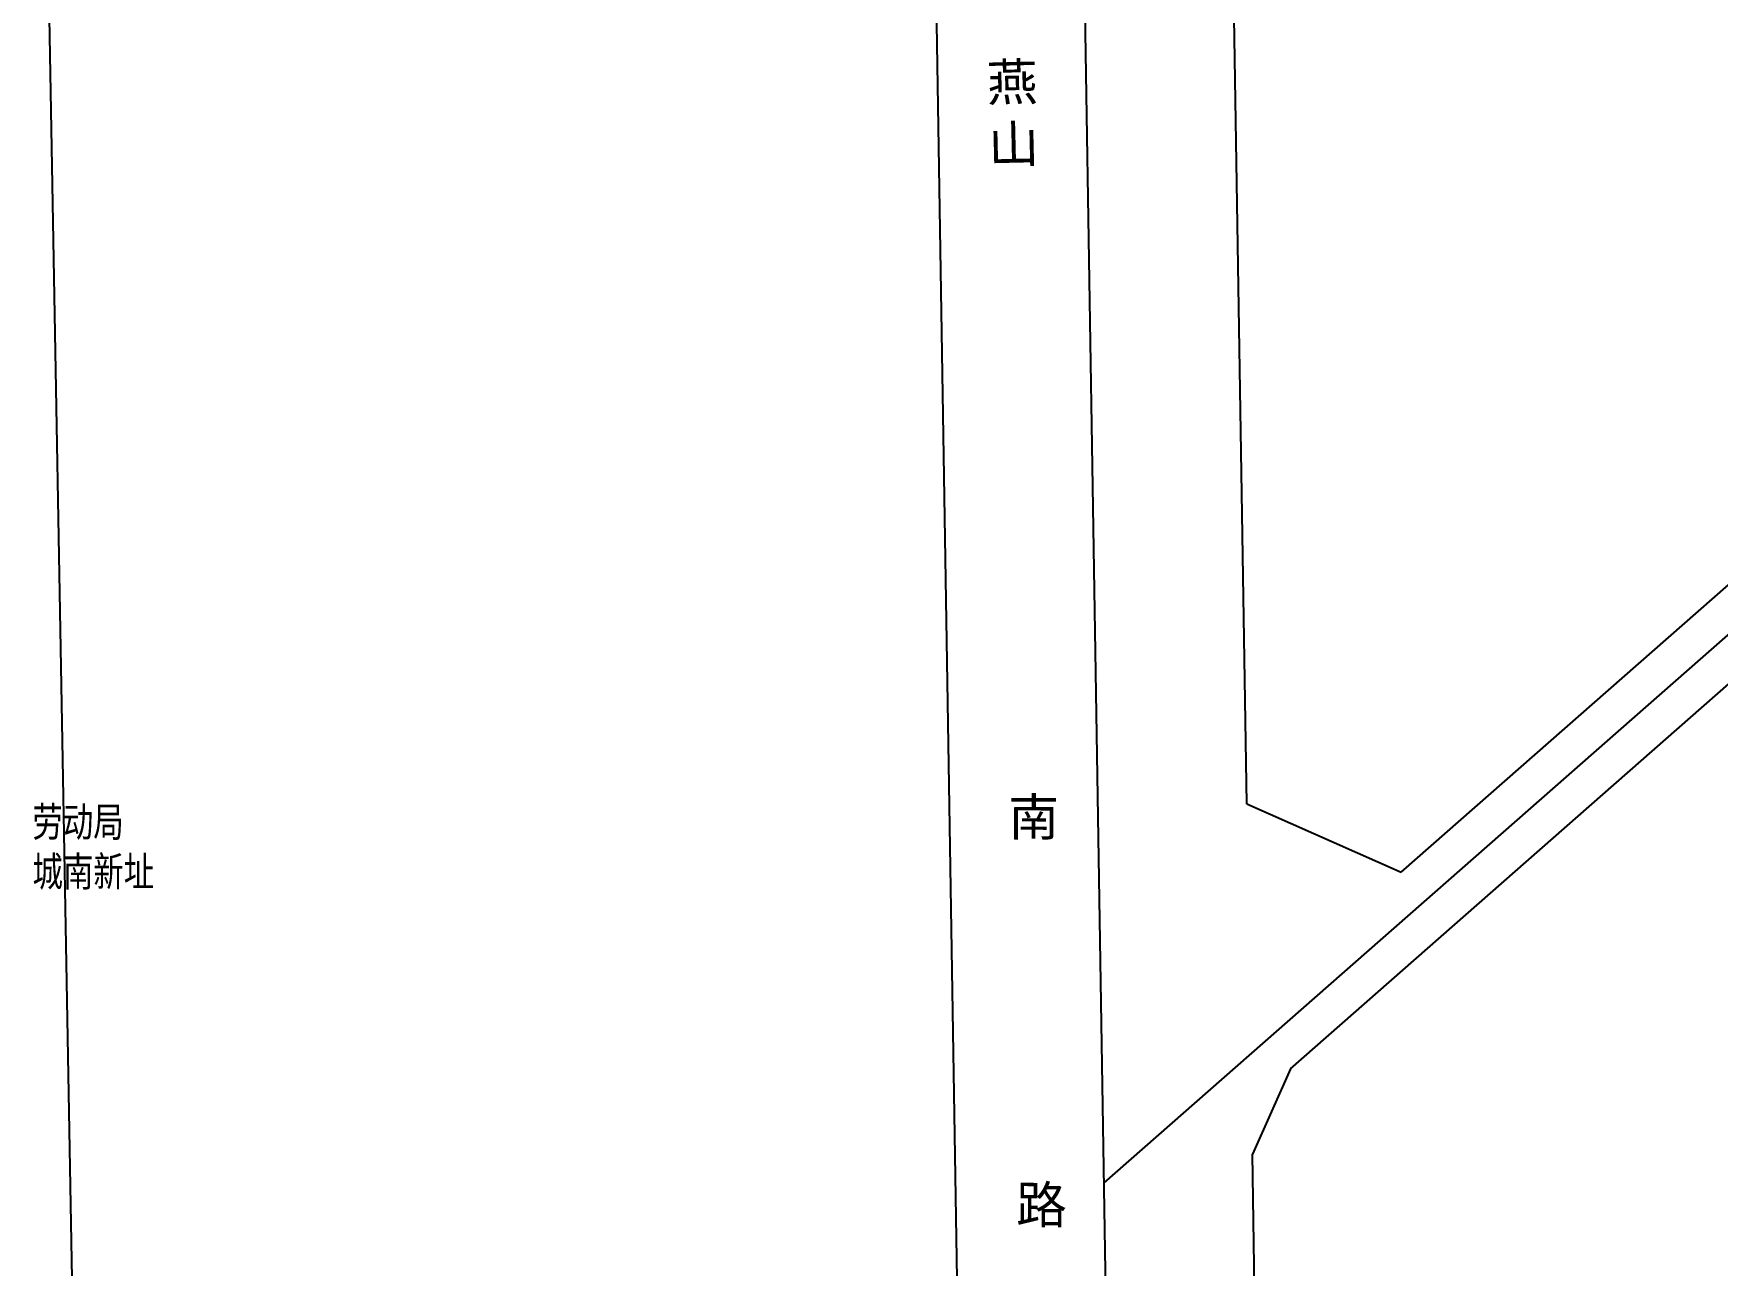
# Model space of a CAD drawing. Extents: x 529262 to 576451, y 2694391 to 2717535.
# Drawn here: x 565077.9 to 565258.9, y 2709408.8 to 2709541.3 of the extents above; entities that cross this region are included whole.
import ezdxf
from ezdxf.xclip import XClip

# ---------------------------------------------------------------- set-up
doc = ezdxf.new("R2010")
doc.units = 0
doc.header["$XCLIPFRAME"] = 0
for name, color, linetype in [('PP-COM', 7, 'Continuous'), ('RD-中线', 40, 'Continuous'), ('RD-红线', 7, 'Continuous'), ('RD-路名', 7, 'Continuous')]:
    doc.layers.add(name, color=color, linetype=linetype)
doc.layers.add('尺寸标注', color=7, linetype='Continuous', lineweight=18)
doc.styles.add('宋体', font='', dxfattribs={"width": 0.75})
doc.styles.add('黑体', font='simhei.ttf')
doc.styles.get('宋体').set_extended_font_data('SimSun')

# ---------------------------------------------------------------- blocks, each defined once
blk = doc.blocks.new('A$C19FD0107')
at = {"layer": 'RD-中线', "color": 8, "flags": 128}
blk.add_lwpolyline([(-5762.64, 14682.49), (-5762.64, 14832.98, 0.093166), (-5776.29, 14905.6), (-5791.17, 14943.77, -0.089115), (-5804.79, 15013.17), (-5808.36, 15235.17, -0.006763), (-5808.37, 15237.88), (-5807.76, 15293.23, 0.007241), (-5807.77, 15296.13), (-5817.04, 15811.91)], format="xyb", dxfattribs=at)
at = {"layer": 'RD-中线', "color": 8, "linetype": 'Continuous', "flags": 128}
blk.add_lwpolyline([(-5805.01, 15027.08), (-5614.1, 15194.8, 0.096165), (-5590.79, 15224.95), (-5567.05, 15272.1)], format="xyb", dxfattribs=at)
at = {"layer": 'RD-红线', "color": 8, "linetype": 'Continuous', "flags": 128}
for points in [[(-5784.98, 15039.35), (-5611.46, 15191.8, 0.096165), (-5587.22, 15223.15), (-5579.75, 15237.99)], [(-5773.07, 15060.47), (-5616.74, 15197.81, 0.096165), (-5594.36, 15226.75), (-5591.68, 15232.07)], [(-5788.73, 15010.77, -0.006797), (-5788.79, 15013.43), (-5789.06, 15030.14)]]:
    blk.add_lwpolyline(points, format="xyb", dxfattribs=at)
for points in [[(-5789.67, 15067.82), (-5791.99, 15212.52), (-5792.07, 15217.38)], [(-5915.6, 14996.82), (-5919.45, 15210.24), (-5919.54, 15215.11)], [(-5823.59, 15187.2), (-5820.67, 15005.67)]]:
    blk.add_lwpolyline(points, dxfattribs=at)
at = {"layer": 'RD-红线', "color": 8}
for points in [[(-5789.67, 15067.82), (-5773.07, 15060.47, 0.639405)], [(-5784.98, 15039.35), (-5789.06, 15030.14, 0.219955)]]:
    blk.add_lwpolyline(points, format="xyb", dxfattribs=at)

msp = doc.modelspace()

# ---------------------------------------------------------------- block references
at = {"layer": 'PP-COM'}
ref = msp.add_blockref('A$C19FD0107', (570997.993, 2694390.603), dxfattribs=at)
XClip(ref).set_block_clipping_path([(-9366.4383134884, 14428.6043910822), (-3328.4480743363, 17452.7484863754)])

# ---------------------------------------------------------------- texts
at = {"layer": 'RD-路名', "color": 7, "char_height": 4, "width": 50.99419, "attachment_point": 1, "style": '黑体'}
for s, insert, rotation in [('燕\\P山', (565180.331, 2709538.007), 1.34831), ('南', (565182.697, 2709459.037), 359.85477), ('路', (565183.534, 2709417.328), 359.85477)]:
    msp.add_mtext(s, dxfattribs=dict(at, insert=insert, rotation=rotation))
at = {"layer": '尺寸标注', "color": 252, "insert": (565077.76, 2709458.1, 2761.055), "char_height": 4, "attachment_point": 1, "style": '宋体'}
msp.add_mtext('{\\H0.8x;劳动局\\P城南新址 }', dxfattribs=at)

doc.saveas('drawing.dxf')
